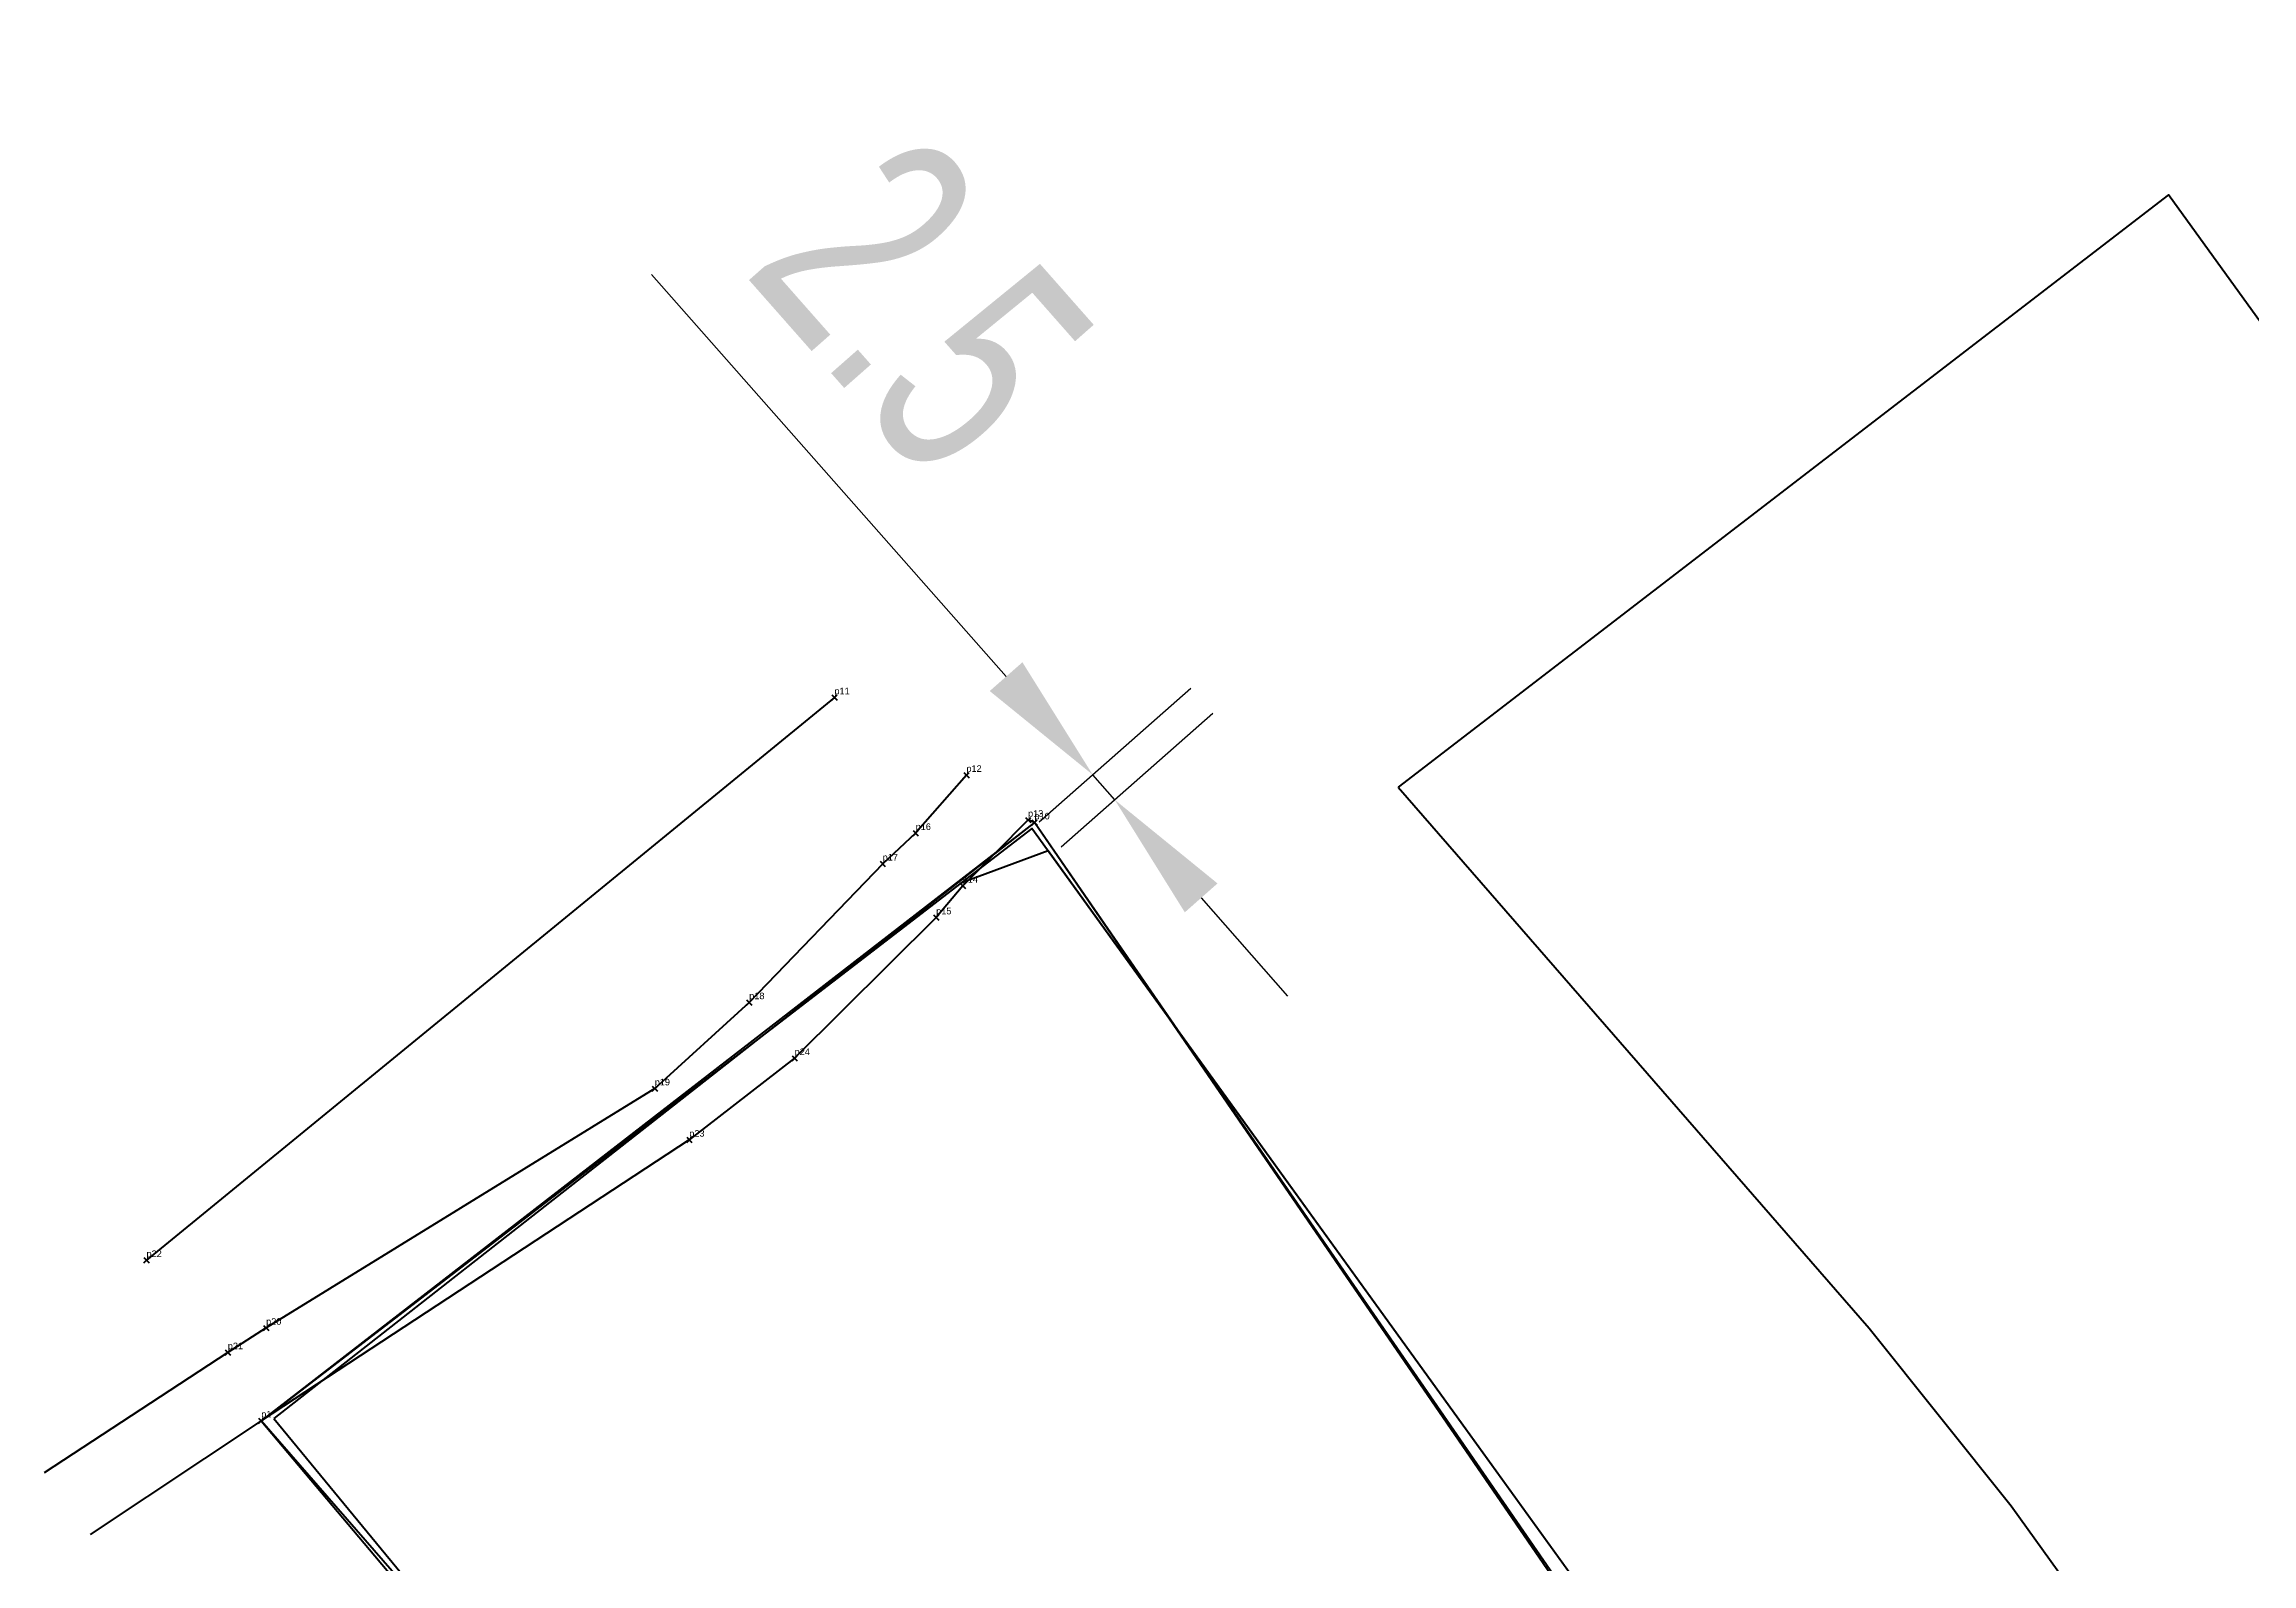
# Model space of a CAD drawing. Header units: millimetres. Extents: x 606221 to 606559, y 1309757 to 1309994.
# Drawn here: x 606221.3 to 606390, y 1309865.9 to 1309982.1 of the extents above; entities that cross this region are included whole.
import ezdxf

# ---------------------------------------------------------------- set-up
doc = ezdxf.new("R2010")
doc.units = ezdxf.units.MM
doc.header["$PDMODE"] = 3
doc.header["$PDSIZE"] = 0.2
doc.layers.get('0').update_dxf_attribs({"color": 1, "linetype": 'CONTINUOUS', "lineweight": 100})
doc.layers.get('Defpoints').update_dxf_attribs({"linetype": 'CONTINUOUS'})
doc.layers.add('Point', color=5, linetype='CONTINUOUS', lineweight=100)
doc.layers.add('Point_Name', color=1, linetype='CONTINUOUS', lineweight=100)
doc.styles.get("Standard").update_dxf_attribs({"font": 'arial.ttf', "width": 0.65})
doc.dimstyles.new('ISO-25', dxfattribs={"dimtxt": 2.5, "dimasz": 2.5, "dimexe": 1.25, "dimexo": 0.625, "dimtad": 1, "dimtxsty": 'Standard', "dimcen": 2.5, "dimadec": 0, "dimazin": 0, "dimtfac": 1, "dimtmove": 0, "dimatfit": 3, "dimfxl": 1, "dimarcsym": 0})

# ---------------------------------------------------------------- blocks, each defined once
blk = doc.blocks.new('*D6')
at = {"color": 6, "lineweight": -2, "transparency": 16777216}
for p, q in [((606294.83, 1309933.7), (606267.73, 1309964.45)), ((606297.37, 1309922.6), (606308.95, 1309932.81)), ((606299.05, 1309920.69), (606310.63, 1309930.9)), ((606303.13, 1309924.29), (606301.45, 1309926.2)), ((606309.74, 1309916.79), (606316.35, 1309909.28))]:
    blk.add_line(p, q, dxfattribs=at)
at = {"color": 6, "transparency": 16777216}
for points in [[(606296.08, 1309934.8), (606293.58, 1309932.6), (606301.45, 1309926.2)], [(606310.99, 1309917.89), (606308.49, 1309915.68), (606303.13, 1309924.29)]]:
    blk.add_solid(points, dxfattribs=at)
at = {"layer": 'Defpoints', "color": 0, "transparency": 16777216}
for p in [(606301.45, 1309926.2), (606297.29, 1309922.54, 253.67), (606298.98, 1309920.63, 253.67)]:
    blk.add_point(p, dxfattribs=at)
at = {"color": 3, "transparency": 16777216, "insert": (606288.43, 1309962.04), "char_height": 17.5, "attachment_point": 5, "rotation": 311.3941}
blk.add_mtext('2.5', dxfattribs=at)

msp = doc.modelspace()

# ---------------------------------------------------------------- linework, layer by layer
at = {"color": 7, "true_color": 0xffffff}
msp.add_line((606297, 1309922.54, 253.67), (606296.51, 1309922.74, 256.69), dxfattribs=at)
at = {"color": 4, "elevation": 253.67}
for points in [[(606324.8, 1309925.24), (606360.8, 1309883.89), (606371.64, 1309870.31), (606397.74, 1309833.98), (606415.64, 1309807.58), (606424.57, 1309814.81), (606444.96, 1309832.81), (606468.96, 1309853.46), (606436.64, 1309897.17), (606383.68, 1309970.53)], [(606238.87, 1309876.99), (606273.71, 1309834.65), (606284.17, 1309820.78), (606309.25, 1309783.74), (606326.42, 1309756.86), (606335.54, 1309763.84), (606356.42, 1309781.27), (606380.99, 1309801.25), (606349.89, 1309845.84), (606297, 1309922.54)]]:
    msp.add_lwpolyline(points, close=True, dxfattribs=at)
at = {"color": 7, "true_color": 0xffffff}
for points, elevation in [([(606281.71, 1309932.1), (606229.14, 1309889.08)], 257.19), ([(606291.8, 1309926.17), (606287.92, 1309921.73), (606285.4, 1309919.39), (606275.2, 1309908.79), (606267.98, 1309902.2), (606238.28, 1309883.9), (606235.35, 1309882.03), (606221.32, 1309872.82)], 257.06), ([(606296.51, 1309922.74), (606291.52, 1309917.7), (606289.49, 1309915.28), (606278.67, 1309904.52), (606270.62, 1309898.28), (606237.91, 1309876.81), (606224.83, 1309868.12)], 256.69)]:
    msp.add_lwpolyline(points, dxfattribs=dict(at, elevation=elevation))
at = {"color": 2, "elevation": 253.67}
msp.add_lwpolyline([(606237.91, 1309876.81), (606273.3, 1309834.73), (606283.79, 1309820.66), (606308.08, 1309784.69), (606326.42, 1309756.86), (606335.51, 1309764.38), (606356.35, 1309781.56), (606380.1, 1309800.9), (606349.43, 1309846.15), (606297, 1309922.54), (606237.91, 1309876.81)], dxfattribs=at)
at = {"color": 3, "elevation": 253.67}
msp.add_lwpolyline([(606237.92, 1309876.81), (606273.91, 1309835.46), (606284.75, 1309821.88), (606310.85, 1309785.54), (606328.75, 1309759.15), (606337.68, 1309766.38), (606358.07, 1309784.38), (606382.08, 1309805.03), (606349.76, 1309848.74), (606296.79, 1309922.1)], close=True, dxfattribs=at)
at = {"color": 7, "true_color": 0xffffff, "elevation": 253.67}
msp.add_lwpolyline([(606298.04, 1309920.37), (606298.04, 1309920.37), (606291.36, 1309917.92), (606237.92, 1309876.81), (606273.91, 1309835.46), (606284.75, 1309821.88), (606310.85, 1309785.54), (606328.75, 1309759.15), (606337.68, 1309766.38), (606358.07, 1309784.38), (606382.08, 1309805.03), (606349.76, 1309848.74)], close=True, dxfattribs=at)
at = {"layer": 'Point'}
for p in [(606281.71, 1309932.1, 257.19), (606291.8, 1309926.17, 257.06), (606296.51, 1309922.74, 256.69), (606287.92, 1309921.73, 257.18), (606297, 1309922.54, 257.94), (606285.4, 1309919.39, 257.04), (606291.52, 1309917.7, 256.94), (606289.49, 1309915.28, 257.18), (606275.2, 1309908.79, 256.26), (606278.67, 1309904.52, 257.33), (606267.98, 1309902.2, 256.14), (606270.62, 1309898.28, 257.33), (606229.14, 1309889.08, 255.21), (606238.28, 1309883.9, 255.61), (606235.35, 1309882.03, 255.53), (606237.91, 1309876.81, 253.67)]:
    msp.add_point(p, dxfattribs=at)

# ---------------------------------------------------------------- texts
at = {"layer": 'Point_Name'}
for s, p in [('p11', (606281.71, 1309932.35)), ('p12', (606291.8, 1309926.42)), ('p13', (606296.51, 1309922.99)), ('p10', (606297, 1309922.79)), ('p16', (606287.92, 1309921.98)), ('p17', (606285.4, 1309919.64)), ('p14', (606291.52, 1309917.95)), ('p15', (606289.49, 1309915.53)), ('p18', (606275.2, 1309909.04)), ('p24', (606278.67, 1309904.77)), ('p19', (606267.98, 1309902.45)), ('p23', (606270.62, 1309898.53)), ('p22', (606229.14, 1309889.33)), ('p20', (606238.28, 1309884.15)), ('p21', (606235.35, 1309882.28)), ('p1', (606237.91, 1309877.06))]:
    msp.add_text(s, height=0.5, dxfattribs=at).set_placement(p)

# ---------------------------------------------------------------- dimensions: what is measured, and where the dimension line sits
at = {"color": 7, "true_color": 0xffffff}
dim = msp.add_aligned_dim(p1=(606298.9767, 1309920.6284, 253.6729), p2=(606297.2943, 1309922.537, 253.6729), distance=-5.5336, dimstyle='ISO-25', override={"dimscale": 0.05, "dimtxt": 350, "dimasz": 200, "dimexe": 200, "dimexo": 2, "dimgap": 100, "dimdec": 1, "dimdsep": 46, "dimclrd": 6, "dimclre": 6, "dimclrt": 3, "dimtdec": 1}, dxfattribs=at)
dim.commit()
dim.dimension.update_dxf_attribs({"geometry": '*D6', "text_midpoint": (606288.4292, 1309962.0374)})

doc.saveas('drawing.dxf')
